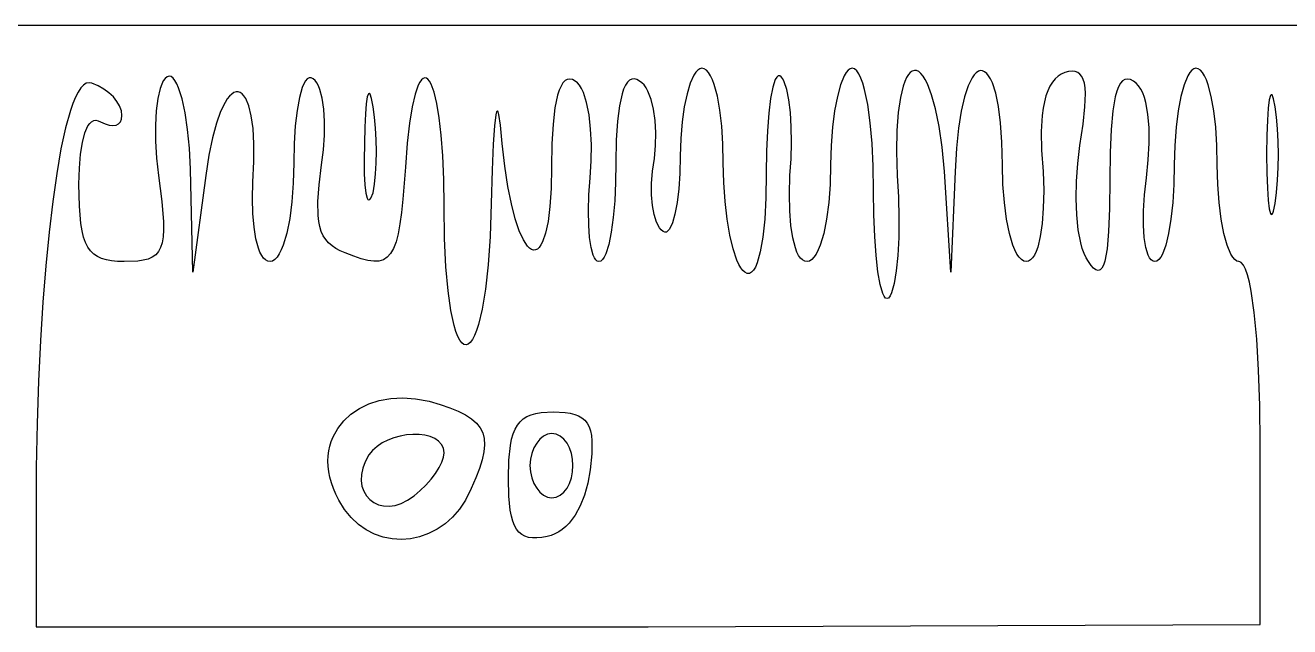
# Model space of a CAD drawing. Extents: x 27 to 7227, y -6929 to 395.
# Drawn here: x 1190.3 to 1657.6, y -6135.3 to -5913 of the extents above; entities that cross this region are included whole.
import ezdxf

# ---------------------------------------------------------------- set-up
doc = ezdxf.new("R2010")
doc.units = 0

msp = doc.modelspace()

# ---------------------------------------------------------------- linework, layer by layer
at = {"layer": 'Layer 1'}
for p, q in [((27.4645, -5913.03305), (3627.1245, -5913.03305)), ((1438.85947, -5929.557223), (1438.133739, -5930.346515)), ((1439.596828, -5929.072562), (1438.85947, -5929.557223)), ((1440.34, -5928.90765), (1439.596828, -5929.072562)), ((1441.213978, -5929.090585), (1440.34, -5928.90765)), ((1442.048423, -5929.626986), (1441.213978, -5929.090585)), ((1442.84101, -5930.498251), (1442.048423, -5929.626986)), ((1494.42197, -5929.628436), (1493.696239, -5930.503383)), ((1495.159328, -5929.090678), (1494.42197, -5929.628436)), ((1495.9025, -5928.90755), (1495.159328, -5929.090678)), ((1496.776478, -5929.145326), (1495.9025, -5928.90755)), ((1497.610923, -5929.842377), (1496.776478, -5929.145326)), ((1498.40351, -5930.974284), (1497.610923, -5929.842377)), ((1518.150105, -5929.924445), (1517.403105, -5930.444665)), ((1518.921231, -5929.7013), (1518.150105, -5929.924445)), ((1519.710961, -5929.775811), (1518.921231, -5929.7013)), ((1520.513772, -5930.14856), (1519.710961, -5929.775811)), ((1521.324141, -5930.820127), (1520.513772, -5930.14856)), ((1542.54631, -5930.034153), (1541.764429, -5930.548729)), ((1543.329062, -5929.800519), (1542.54631, -5930.034153)), ((1544.107164, -5929.848263), (1543.329062, -5929.800519)), ((1544.875092, -5930.177821), (1544.107164, -5929.848263)), ((1545.627323, -5930.78963), (1544.875092, -5930.177821)), ((1575.897811, -5930.152864), (1574.48375, -5930.4951)), ((1577.164207, -5930.026895), (1575.897811, -5930.152864)), ((1578.284099, -5930.12882), (1577.164207, -5930.026895)), ((1579.258652, -5930.470267), (1578.284099, -5930.12882)), ((1621.42197, -5929.628486), (1620.696239, -5930.503433)), ((1622.159328, -5929.090728), (1621.42197, -5929.628486)), ((1622.9025, -5928.9076), (1622.159328, -5929.090728)), ((1623.776478, -5929.090728), (1622.9025, -5928.9076)), ((1624.610923, -5929.628486), (1623.776478, -5929.090728)), ((1625.40351, -5930.503433), (1624.610923, -5929.628486)), ((1212.851848, -5934.467626), (1211.837908, -5935.125628)), ((1213.877996, -5934.243318), (1212.851848, -5934.467626)), ((1214.9149, -5934.46375), (1213.877996, -5934.243318)), ((1217.215535, -5935.463672), (1214.9149, -5934.46375)), ((1240.72539, -5934.83979), (1240.190927, -5936.336404)), ((1241.32264, -5933.61874), (1240.72539, -5934.83979)), ((1241.980352, -5932.693022), (1241.32264, -5933.61874)), ((1242.6962, -5932.0824), (1241.980352, -5932.693022)), ((1243.439565, -5931.837851), (1242.6962, -5932.0824)), ((1244.17828, -5931.9863), (1243.439565, -5931.837851)), ((1244.907693, -5932.511471), (1244.17828, -5931.9863)), ((1245.623153, -5933.397084), (1244.907693, -5932.511471)), ((1246.32001, -5934.626862), (1245.623153, -5933.397084)), ((1246.993612, -5936.184526), (1246.32001, -5934.626862)), ((1293.255711, -5934.652303), (1292.666793, -5936.043496)), ((1293.880673, -5933.583183), (1293.255711, -5934.652303)), ((1294.538191, -5932.853577), (1293.880673, -5933.583183)), ((1295.224777, -5932.480925), (1294.538191, -5932.853577)), ((1295.936942, -5932.482669), (1295.224777, -5932.480925)), ((1296.6712, -5932.87625), (1295.936942, -5932.482669)), ((1297.387048, -5933.459539), (1296.6712, -5932.87625)), ((1298.04476, -5934.305604), (1297.387048, -5933.459539)), ((1298.64201, -5935.398166), (1298.04476, -5934.305604)), ((1336.116661, -5934.021515), (1335.523092, -5935.192154)), ((1336.718368, -5933.17542), (1336.116661, -5934.021515)), ((1337.324726, -5932.650817), (1336.718368, -5933.17542)), ((1337.932247, -5932.444653), (1337.324726, -5932.650817)), ((1338.537443, -5932.553878), (1337.932247, -5932.444653)), ((1339.136825, -5932.975438), (1338.537443, -5932.553878)), ((1339.726905, -5933.706281), (1339.136825, -5932.975438)), ((1340.304196, -5934.743355), (1339.726905, -5933.706281)), ((1341.406454, -5937.723988), (1340.304196, -5934.743355)), ((1389.021621, -5934.319135), (1388.304417, -5935.483793)), ((1389.800449, -5933.496317), (1389.021621, -5934.319135)), ((1390.639739, -5933.017664), (1389.800449, -5933.496317)), ((1391.538328, -5932.885502), (1390.639739, -5933.017664)), ((1392.495052, -5933.102155), (1391.538328, -5932.885502)), ((1393.50875, -5933.66995), (1392.495052, -5933.102155)), ((1394.373426, -5934.280387), (1393.50875, -5933.66995)), ((1395.179966, -5935.204759), (1394.373426, -5934.280387)), ((1412.834121, -5934.110915), (1412.116917, -5935.190887)), ((1413.612949, -5933.359991), (1412.834121, -5934.110915)), ((1414.452239, -5932.939281), (1413.612949, -5933.359991)), ((1415.350828, -5932.849945), (1414.452239, -5932.939281)), ((1416.307552, -5933.093147), (1415.350828, -5932.849945)), ((1417.32125, -5933.67005), (1416.307552, -5933.093147)), ((1418.185926, -5934.243844), (1417.32125, -5933.67005)), ((1418.992466, -5935.060648), (1418.185926, -5934.243844)), ((1436.084446, -5934.391034), (1434.882969, -5938.333425)), ((1437.425449, -5931.425325), (1436.084446, -5934.391034)), ((1438.133739, -5930.346515), (1437.425449, -5931.425325)), ((1443.589414, -5931.685775), (1442.84101, -5930.498251)), ((1444.291309, -5933.170956), (1443.589414, -5931.685775)), ((1444.94437, -5934.935189), (1444.291309, -5933.170956)), ((1446.094687, -5939.2264), (1444.94437, -5934.935189)), ((1467.501133, -5933.087241), (1466.555454, -5935.919628)), ((1468.016993, -5932.227409), (1467.501133, -5933.087241)), ((1468.558433, -5931.761739), (1468.016993, -5932.227409)), ((1469.123127, -5931.707673), (1468.558433, -5931.761739)), ((1469.70875, -5932.08265), (1469.123127, -5931.707673)), ((1470.285071, -5932.832797), (1469.70875, -5932.08265)), ((1470.82186, -5933.879437), (1470.285071, -5932.832797)), ((1471.767539, -5936.783131), (1470.82186, -5933.879437)), ((1492.987949, -5931.698078), (1491.646946, -5934.97695)), ((1493.696239, -5930.503383), (1492.987949, -5931.698078)), ((1499.151914, -5932.516631), (1498.40351, -5930.974284)), ((1499.853809, -5934.445001), (1499.151914, -5932.516631)), ((1500.50687, -5936.734977), (1499.853809, -5934.445001)), ((1515.362094, -5933.781962), (1514.76683, -5935.484668)), ((1516.003577, -5932.374005), (1515.362094, -5933.781962)), ((1516.685755, -5931.261379), (1516.003577, -5932.374005)), ((1517.403105, -5930.444665), (1516.685755, -5931.261379)), ((1522.136544, -5931.791095), (1521.324141, -5930.820127)), ((1522.94546, -5933.062044), (1522.136544, -5931.791095)), ((1523.745364, -5934.633557), (1522.94546, -5933.062044)), ((1525.296048, -5938.680597), (1523.745364, -5934.633557)), ((1540.225376, -5932.418964), (1538.756086, -5935.407735)), ((1540.988944, -5931.343811), (1540.225376, -5932.418964)), ((1541.764429, -5930.548729), (1540.988944, -5931.343811)), ((1546.358335, -5931.684125), (1545.627323, -5930.78963)), ((1547.062604, -5932.861742), (1546.358335, -5931.684125)), ((1547.734608, -5934.322917), (1547.062604, -5932.861742)), ((1548.959727, -5938.097687), (1547.734608, -5934.322917)), ((1569.894876, -5934.079377), (1568.997641, -5935.542273)), ((1570.89443, -5932.844375), (1569.894876, -5934.079377)), ((1571.993977, -5931.836103), (1570.89443, -5932.844375)), ((1573.191193, -5931.053399), (1571.993977, -5931.836103)), ((1574.48375, -5930.4951), (1573.191193, -5931.053399)), ((1580.089028, -5931.062863), (1579.258652, -5930.470267)), ((1580.776389, -5931.918234), (1580.089028, -5931.062863)), ((1581.321898, -5933.048008), (1580.776389, -5931.918234)), ((1581.726719, -5934.463813), (1581.321898, -5933.048008)), ((1581.992013, -5936.177274), (1581.726719, -5934.463813)), ((1595.044898, -5934.464625), (1594.330601, -5935.73509)), ((1595.840586, -5933.570881), (1595.044898, -5934.464625)), ((1596.71999, -5933.049208), (1595.840586, -5933.570881)), ((1597.685435, -5932.894954), (1596.71999, -5933.049208)), ((1598.739246, -5933.103468), (1597.685435, -5932.894954)), ((1599.88375, -5933.6701), (1598.739246, -5933.103468)), ((1600.879038, -5934.39391), (1599.88375, -5933.6701)), ((1601.781309, -5935.3677), (1600.879038, -5934.39391)), ((1619.987949, -5931.698128), (1618.646946, -5934.977)), ((1620.696239, -5930.503433), (1619.987949, -5931.698128)), ((1626.151914, -5931.698128), (1625.40351, -5930.503433)), ((1626.853809, -5933.195131), (1626.151914, -5931.698128)), ((1627.50687, -5934.977), (1626.853809, -5933.195131)), ((1208.883873, -5939.591344), (1207.933301, -5941.873666)), ((1209.852467, -5937.698533), (1208.883873, -5939.591344)), ((1210.837629, -5936.206279), (1209.852467, -5937.698533)), ((1211.837908, -5935.125628), (1210.837629, -5936.206279)), ((1219.330134, -5936.658936), (1217.215535, -5935.463672)), ((1221.221492, -5938.021635), (1219.330134, -5936.658936)), ((1222.8524, -5939.523862), (1221.221492, -5938.021635)), ((1224.185652, -5941.137714), (1222.8524, -5939.523862)), ((1240.190927, -5936.336404), (1239.319662, -5940.077261)), ((1248.25245, -5940.2184), (1246.993612, -5936.184526)), ((1265.787836, -5939.210669), (1264.961699, -5940.238077)), ((1266.60874, -5938.437896), (1265.787836, -5939.210669)), ((1267.419324, -5937.918886), (1266.60874, -5938.437896)), ((1268.214502, -5937.652768), (1267.419324, -5937.918886)), ((1268.989187, -5937.638669), (1268.214502, -5937.652768)), ((1269.738293, -5937.875717), (1268.989187, -5937.638669)), ((1270.456731, -5938.363041), (1269.738293, -5937.875717)), ((1271.139416, -5939.099767), (1270.456731, -5938.363041)), ((1271.78126, -5940.085025), (1271.139416, -5939.099767)), ((1292.666793, -5936.043496), (1291.611044, -5939.722338)), ((1299.176473, -5936.720948), (1298.64201, -5935.398166)), ((1300.047738, -5939.99206), (1299.176473, -5936.720948)), ((1316.705688, -5939.524231), (1316.299511, -5942.024854)), ((1317.186278, -5938.325854), (1316.705688, -5939.524231)), ((1317.448665, -5938.235355), (1317.186278, -5938.325854)), ((1317.72268, -5938.494834), (1317.448665, -5938.235355)), ((1318.296288, -5940.096279), (1317.72268, -5938.494834)), ((1334.374325, -5938.519273), (1333.299972, -5943.181195)), ((1335.523092, -5935.192154), (1334.374325, -5938.519273)), ((1342.415695, -5941.89292), (1341.406454, -5937.723988)), ((1387.059531, -5938.829325), (1386.075095, -5943.51431)), ((1387.649999, -5936.987965), (1387.059531, -5938.829325)), ((1388.304417, -5935.483793), (1387.649999, -5936.987965)), ((1395.926044, -5936.422135), (1395.179966, -5935.204759)), ((1396.609336, -5937.911588), (1395.926044, -5936.422135)), ((1397.778257, -5941.623004), (1396.609336, -5937.911588)), ((1410.872031, -5938.333331), (1409.887595, -5942.778021)), ((1411.462499, -5936.598747), (1410.872031, -5938.333331)), ((1412.116917, -5935.190887), (1411.462499, -5936.598747)), ((1419.738544, -5936.103022), (1418.992466, -5935.060648)), ((1420.421836, -5937.353525), (1419.738544, -5936.103022)), ((1421.590757, -5940.409152), (1420.421836, -5937.353525)), ((1434.882969, -5938.333425), (1433.867527, -5943.131576)), ((1447.021763, -5944.41058), (1446.094687, -5939.2264)), ((1466.555454, -5935.919628), (1465.74, -5940.119375)), ((1472.527183, -5940.635603), (1471.767539, -5936.783131)), ((1490.445469, -5939.325525), (1489.430027, -5944.604279)), ((1491.646946, -5934.97695), (1490.445469, -5939.325525)), ((1501.657187, -5942.302075), (1500.50687, -5936.734977)), ((1514.76683, -5935.484668), (1513.737049, -5939.772003)), ((1526.744412, -5943.936865), (1525.296048, -5938.680597)), ((1537.400742, -5939.511554), (1536.203528, -5944.726933)), ((1538.756086, -5935.407735), (1537.400742, -5939.511554)), ((1549.989509, -5943.011922), (1548.959727, -5938.097687)), ((1567.51943, -5939.156393), (1566.943106, -5941.309944)), ((1568.20505, -5937.234224), (1567.51943, -5939.156393)), ((1568.997641, -5935.542273), (1568.20505, -5937.234224)), ((1581.962363, -5943.219877), (1582.118943, -5938.200021)), ((1582.118943, -5938.200021), (1581.992013, -5936.177274)), ((1593.136875, -5939.424788), (1592.240806, -5944.67718)), ((1593.695368, -5937.386927), (1593.136875, -5939.424788)), ((1594.330601, -5935.73509), (1593.695368, -5937.386927)), ((1602.590562, -5936.581006), (1601.781309, -5935.3677)), ((1603.306797, -5938.023366), (1602.590562, -5936.581006)), ((1603.930015, -5939.684314), (1603.306797, -5938.023366)), ((1617.445469, -5939.325575), (1616.430027, -5944.604329)), ((1618.646946, -5934.977), (1617.445469, -5939.325575)), ((1628.657187, -5939.325575), (1627.50687, -5934.977)), ((1629.584263, -5944.604329), (1628.657187, -5939.325575)), ((1650.564778, -5938.95372), (1650.084187, -5940.615631)), ((1650.827165, -5938.676218), (1650.564778, -5938.95372)), ((1651.10118, -5938.780087), (1650.827165, -5938.676218)), ((1651.674788, -5940.169142), (1651.10118, -5938.780087)), ((1207.933301, -5941.873666), (1207.002205, -5944.534453)), ((1225.184041, -5942.835283), (1224.185652, -5941.137714)), ((1225.810359, -5944.588663), (1225.184041, -5942.835283)), ((1239.319662, -5940.077261), (1238.72745, -5944.683181)), ((1249.36246, -5945.36848), (1248.25245, -5940.2184)), ((1264.135417, -5941.520993), (1262.502764, -5944.856835)), ((1264.961699, -5940.238077), (1264.135417, -5941.520993)), ((1272.922078, -5942.797647), (1271.78126, -5940.085025)), ((1273.838492, -5946.49393), (1272.922078, -5942.797647)), ((1291.611044, -5939.722338), (1290.741329, -5944.480181)), ((1300.63995, -5943.988713), (1300.047738, -5939.99206)), ((1300.934506, -5948.580683), (1300.63995, -5943.988713)), ((1316.299511, -5942.024854), (1315.986352, -5945.762613)), ((1318.8885, -5943.1953), (1318.296288, -5940.096279)), ((1319.409398, -5946.968713), (1318.8885, -5943.1953)), ((1318.8885, -5943.1953), (1318.8885, -5943.1953)), ((1333.299972, -5943.181195), (1332.327938, -5949.202337)), ((1343.304012, -5947.225733), (1342.415695, -5941.89292)), ((1386.075095, -5943.51431), (1385.36041, -5949.520145)), ((1398.668125, -5946.171575), (1397.778257, -5941.623004)), ((1409.887595, -5942.778021), (1409.17291, -5948.515655)), ((1422.480625, -5944.088), (1421.590757, -5940.409152)), ((1423.072837, -5948.250542), (1422.480625, -5944.088)), ((1433.867527, -5943.131576), (1433.084629, -5948.664562)), ((1465.74, -5940.119375), (1465.073374, -5945.546957)), ((1473.082187, -5945.278725), (1472.527183, -5940.635603)), ((1502.584263, -5949.022589), (1501.657187, -5942.302075)), ((1513.737049, -5939.772003), (1512.958417, -5945.23136)), ((1528.046272, -5950.407013), (1526.744412, -5943.936865)), ((1550.779771, -5949.06911), (1549.989509, -5943.011922)), ((1566.478404, -5943.696038), (1566.127649, -5946.31584)), ((1566.943106, -5941.309944), (1566.478404, -5943.696038)), ((1581.266282, -5949.616397), (1581.962363, -5943.219877)), ((1604.460215, -5941.553386), (1603.930015, -5939.684314)), ((1605.241562, -5945.87405), (1604.460215, -5941.553386)), ((1649.678011, -5943.691407), (1649.364852, -5948.106635)), ((1650.084187, -5940.615631), (1649.678011, -5943.691407)), ((1652.267, -5943.1953), (1651.674788, -5940.169142)), ((1652.787898, -5947.04151), (1652.267, -5943.1952)), ((1652.267, -5943.1952), (1652.267, -5943.1953)), ((1207.002205, -5944.534453), (1205.204252, -5950.94724)), ((1214.138591, -5949.325776), (1214.840486, -5948.664383)), ((1214.840486, -5948.664383), (1215.58889, -5948.26809)), ((1215.58889, -5948.26809), (1216.381477, -5948.145035)), ((1216.381477, -5948.145035), (1217.215922, -5948.303359)), ((1217.215922, -5948.303359), (1218.0899, -5948.7512)), ((1218.0899, -5948.7512), (1219.798323, -5949.495341)), ((1224.771663, -5949.495341), (1225.456892, -5948.7512)), ((1225.456892, -5948.7512), (1225.881672, -5947.709403)), ((1226.0274, -5946.36995), (1225.810359, -5944.588663)), ((1225.881672, -5947.709403), (1226.0274, -5946.36995)), ((1238.72745, -5944.683181), (1238.432894, -5949.996035)), ((1250.286434, -5951.504541), (1249.36246, -5945.36848)), ((1262.502764, -5944.856835), (1260.930571, -5949.225171)), ((1274.489806, -5951.166898), (1273.838492, -5946.49393)), ((1290.741329, -5944.480181), (1290.085555, -5950.177498)), ((1300.912802, -5953.637745), (1300.934506, -5948.580683)), ((1315.986352, -5945.762613), (1315.784813, -5950.672399)), ((1319.781469, -5951.058386), (1319.409398, -5946.968713)), ((1344.043502, -5953.69801), (1343.304012, -5947.225733)), ((1364.239169, -5946.072275), (1363.738424, -5950.185208)), ((1364.504075, -5945.034933), (1364.239169, -5946.072275)), ((1364.77712, -5944.675458), (1364.504075, -5945.034933)), ((1365.057142, -5944.992686), (1364.77712, -5944.675458)), ((1365.342977, -5945.985456), (1365.057142, -5944.992686)), ((1365.927438, -5949.99297), (1365.342977, -5945.985456)), ((1399.260337, -5951.389868), (1398.668125, -5946.171575)), ((1409.17291, -5948.515655), (1408.737278, -5955.536932)), ((1423.348789, -5952.75725), (1423.072837, -5948.250542)), ((1433.084629, -5948.664562), (1432.580784, -5954.811462)), ((1447.706992, -5950.3389), (1447.021763, -5944.41058)), ((1465.073374, -5945.546957), (1464.57418, -5952.062847)), ((1473.41395, -5950.554369), (1473.082187, -5945.278725)), ((1489.430027, -5944.604279), (1488.647129, -5950.673684)), ((1512.958417, -5945.23136), (1512.475117, -5951.858087)), ((1536.203528, -5944.726933), (1535.208628, -5951.050384)), ((1566.127649, -5946.31584), (1565.777284, -5952.261213)), ((1592.240806, -5944.67718), (1591.623789, -5951.529475)), ((1605.65084, -5950.901645), (1605.241562, -5945.87405)), ((1616.430027, -5944.604329), (1615.647129, -5950.673734)), ((1630.269492, -5950.673734), (1629.584263, -5944.604329)), ((1649.364852, -5948.106635), (1649.163313, -5953.786904)), ((1653.159969, -5951.343597), (1652.787898, -5947.04151)), ((1205.204252, -5950.94724), (1203.501643, -5958.741338)), ((1211.408137, -5956.324369), (1212.335212, -5952.819162)), ((1212.335212, -5952.819162), (1213.48553, -5950.244129)), ((1213.48553, -5950.244129), (1214.138591, -5949.325776)), ((1219.798323, -5949.495341), (1221.339314, -5949.941825)), ((1221.339314, -5949.941825), (1222.69427, -5950.090653)), ((1222.69427, -5950.090653), (1223.844587, -5949.941825)), ((1223.844587, -5949.941825), (1224.771663, -5949.495341)), ((1238.432894, -5949.996035), (1238.454598, -5955.857693)), ((1250.987167, -5958.496356), (1250.286434, -5951.504541)), ((1260.930571, -5949.225171), (1259.459532, -5954.632976)), ((1274.835326, -5956.809575), (1274.489806, -5951.166898)), ((1290.085555, -5950.177498), (1289.671627, -5956.674764)), ((1315.784813, -5950.672399), (1315.7135, -5956.6891)), ((1320.004711, -5955.334094), (1319.781469, -5951.058386)), ((1332.327938, -5949.202337), (1331.486129, -5956.607116)), ((1363.738424, -5950.185208), (1363.284188, -5957.023556)), ((1366.5212, -5956.6887), (1365.927438, -5949.99297)), ((1385.36041, -5949.520145), (1384.924778, -5956.828226)), ((1399.536289, -5957.11045), (1399.260337, -5951.389868)), ((1423.289878, -5957.468595), (1423.348789, -5952.75725)), ((1448.131772, -5956.862533), (1447.706992, -5950.3389)), ((1464.57418, -5952.062847), (1464.261021, -5959.52752)), ((1473.503867, -5956.304406), (1473.41395, -5950.554369)), ((1488.647129, -5950.673684), (1488.143284, -5957.394217)), ((1503.269492, -5956.701181), (1502.584263, -5949.022589)), ((1512.475117, -5951.858087), (1512.331334, -5959.647534)), ((1529.157446, -5958.095691), (1528.046272, -5950.407013)), ((1535.208628, -5951.050384), (1534.460224, -5958.478419)), ((1551.286329, -5956.27274), (1550.779771, -5949.06911)), ((1565.777284, -5952.261213), (1565.910616, -5959.155366)), ((1580.04, -5957.4826), (1581.266282, -5949.616397)), ((1591.623789, -5951.529475), (1591.267222, -5960.018879)), ((1605.688047, -5956.552459), (1605.65084, -5950.901645)), ((1615.647129, -5950.673734), (1615.143284, -5957.394267)), ((1630.694272, -5957.394267), (1630.269492, -5950.673734)), ((1653.383211, -5955.961936), (1653.159969, -5951.343597)), ((1210.722908, -5960.694636), (1211.408137, -5956.324369)), ((1238.454598, -5955.857693), (1238.811166, -5962.110025)), ((1259.459532, -5954.632976), (1258.130344, -5961.087227)), ((1274.834355, -5963.414984), (1274.835326, -5956.809575)), ((1289.671627, -5956.674764), (1289.52745, -5963.83245)), ((1300.556234, -5959.029676), (1300.912802, -5953.637745)), ((1315.7135, -5956.6891), (1315.524364, -5962.780201)), ((1320.079125, -5959.665612), (1320.004711, -5955.334094)), ((1331.486129, -5956.607116), (1330.80245, -5965.41995)), ((1344.606259, -5961.285333), (1344.043502, -5953.69801)), ((1363.284188, -5957.023556), (1362.885763, -5966.59662)), ((1367.511063, -5965.132185), (1366.5212, -5956.6887)), ((1384.924778, -5956.828226), (1384.7775, -5965.41995)), ((1399.477378, -5963.165888), (1399.536289, -5957.11045)), ((1408.737278, -5955.536932), (1408.59, -5963.83255)), ((1422.8775, -5962.24505), (1423.289878, -5957.468595)), ((1432.580784, -5954.811462), (1432.4025, -5961.45135)), ((1448.2775, -5963.83265), (1448.131772, -5956.862533)), ((1473.333335, -5962.370709), (1473.503867, -5956.304406)), ((1488.143284, -5957.394217), (1487.965, -5964.62635)), ((1503.694272, -5965.142514), (1503.269492, -5956.701181)), ((1530.03375, -5967.00755), (1529.157446, -5958.095691)), ((1551.465, -5964.6263), (1551.286329, -5956.27274)), ((1579.29741, -5964.077546), (1580.04, -5957.4826)), ((1605.353184, -5962.742782), (1605.688047, -5956.552459)), ((1615.143284, -5957.394267), (1614.965, -5964.6264)), ((1630.84, -5964.6264), (1630.694272, -5957.394267)), ((1649.163313, -5953.786904), (1649.092, -5960.6578)), ((1653.457625, -5960.757), (1653.383211, -5955.961936)), ((1203.501643, -5958.741338), (1201.906004, -5967.82838)), ((1210.298128, -5965.864851), (1210.722908, -5960.694636)), ((1238.811166, -5962.110025), (1239.5212, -5968.5949)), ((1251.42745, -5966.2137), (1250.987167, -5958.496356)), ((1258.130344, -5961.087227), (1256.9837, -5968.5949)), ((1299.8462, -5964.62625), (1300.556234, -5959.029676)), ((1315.524364, -5962.780201), (1315.539867, -5967.91322)), ((1320.004711, -5963.922717), (1320.079125, -5959.665612)), ((1344.964376, -5969.963286), (1344.606259, -5961.285333)), ((1422.167466, -5966.95329), (1422.8775, -5962.24505)), ((1432.4025, -5961.45135), (1432.259873, -5967.756391)), ((1464.261021, -5959.52752), (1464.1525, -5967.80145)), ((1472.88375, -5968.59515), (1473.333335, -5962.370709)), ((1512.331334, -5959.647534), (1512.57125, -5968.59505)), ((1534.460224, -5958.478419), (1534.0025, -5967.00755)), ((1565.910616, -5959.155366), (1566.54625, -5967.0076)), ((1591.267222, -5960.018879), (1591.1525, -5970.1826)), ((1604.64625, -5969.3889), (1605.353184, -5962.742782)), ((1649.092, -5960.6578), (1649.163313, -5967.530261)), ((1653.383211, -5965.589264), (1653.457625, -5960.757)), ((1210.1524, -5971.7699), (1210.298128, -5965.864851)), ((1252.2212, -6004.3137), (1251.42745, -5966.2137)), ((1274.4462, -5970.97615), (1274.834355, -5963.414984)), ((1289.52745, -5963.83245), (1289.347616, -5971.326566)), ((1298.886581, -5972.01493), (1299.8462, -5964.62625)), ((1319.781469, -5967.975183), (1320.004711, -5963.922717)), ((1330.80245, -5965.41995), (1329.880026, -5977.332418)), ((1362.885763, -5966.59662), (1362.55245, -5978.9137)), ((1368.673009, -5972.593168), (1367.511063, -5965.132185)), ((1384.7775, -5965.41995), (1384.624796, -5973.30105)), ((1399.065, -5969.38875), (1399.477378, -5963.165888)), ((1408.59, -5963.83255), (1408.479929, -5971.098788)), ((1421.810898, -5971.484796), (1422.167466, -5966.95329)), ((1448.455784, -5971.171753), (1448.2775, -5963.83265)), ((1487.965, -5964.62635), (1487.785166, -5971.858483)), ((1503.84, -5974.15125), (1503.694272, -5965.142514)), ((1532.415, -6004.31385), (1530.03375, -5967.00755)), ((1534.0025, -5967.00755), (1532.415, -6004.31385)), ((1551.644834, -5971.858433), (1551.465, -5964.6263)), ((1566.54625, -5967.0076), (1566.696628, -5974.137412)), ((1578.861777, -5970.653889), (1579.29741, -5964.077546)), ((1614.965, -5964.6264), (1614.820823, -5971.858533)), ((1631.018284, -5971.858533), (1630.84, -5964.6264)), ((1649.163313, -5967.530261), (1649.364852, -5973.221387)), ((1653.159969, -5970.319203), (1653.383211, -5965.589264)), ((1201.906004, -5967.82838), (1200.428962, -5978.12)), ((1210.315181, -5979.834524), (1210.1524, -5971.7699)), ((1239.5212, -5968.5949), (1240.733529, -5978.163308)), ((1256.9837, -5968.5949), (1252.2212, -6004.3137)), ((1274.295822, -5977.023859), (1274.4462, -5970.97615)), ((1289.347616, -5971.326566), (1288.832919, -5978.243973)), ((1298.419945, -5978.194385), (1298.886581, -5972.01493)), ((1315.539867, -5967.91322), (1315.741405, -5972.023045)), ((1315.741405, -5972.023045), (1316.110375, -5975.044563)), ((1318.8885, -5974.9453), (1319.409398, -5971.692785)), ((1319.409398, -5971.692785), (1319.781469, -5967.975183)), ((1345.08995, -5979.70745), (1344.964376, -5969.963286)), ((1398.615415, -5975.732551), (1399.065, -5969.38875)), ((1408.479929, -5971.098788), (1408.155918, -5977.909231)), ((1421.789194, -5975.73725), (1421.810898, -5971.484796)), ((1432.259873, -5967.756391), (1431.856797, -5973.494025)), ((1448.959629, -5978.194593), (1448.455784, -5971.171753)), ((1464.1525, -5967.80145), (1464.006772, -5976.793149)), ((1472.733372, -5975.428841), (1472.88375, -5968.59515)), ((1487.785166, -5971.858483), (1487.270469, -5978.579016)), ((1512.57125, -5968.59505), (1513.020835, -5976.561989)), ((1552.159531, -5978.578966), (1551.644834, -5971.858433)), ((1578.742405, -5977.044197), (1578.861777, -5970.653889)), ((1591.1525, -5970.1826), (1591.039329, -5980.724609)), ((1603.936216, -5975.732701), (1604.64625, -5969.3889)), ((1614.820823, -5971.858533), (1614.406895, -5978.579066)), ((1631.522129, -5978.579066), (1631.018284, -5971.858533)), ((1652.787898, -5974.80729), (1653.159969, -5970.319203)), ((1316.110375, -5975.044563), (1316.628173, -5976.91266)), ((1316.628173, -5976.91266), (1316.937069, -5977.393828)), ((1317.643227, -5977.409708), (1318.035839, -5976.928141)), ((1318.035839, -5976.928141), (1318.8885, -5974.9453)), ((1369.974482, -5979.056535), (1368.673009, -5972.593168)), ((1384.624796, -5973.30105), (1384.188387, -5979.988041)), ((1398.444883, -5981.592664), (1398.615415, -5975.732551)), ((1422.08375, -5979.608331), (1421.789194, -5975.73725)), ((1431.856797, -5973.494025), (1431.230479, -5978.543327)), ((1464.006772, -5976.793149), (1463.581992, -5984.668637)), ((1472.871348, -5981.592806), (1472.733372, -5975.428841)), ((1503.948521, -5983.018911), (1503.84, -5974.15125)), ((1513.020835, -5976.561989), (1513.191367, -5984.259181)), ((1566.696628, -5974.137412), (1566.558652, -5980.588188)), ((1603.579648, -5981.592814), (1603.936216, -5975.732701)), ((1649.364852, -5973.221387), (1649.678011, -5977.66607)), ((1652.267, -5978.914), (1652.787898, -5974.80729)), ((1200.428962, -5978.12), (1199.082145, -5989.527831)), ((1210.859334, -5986.280642), (1210.315181, -5979.834524)), ((1240.733529, -5978.163308), (1241.331942, -5985.610916)), ((1274.433798, -5982.597175), (1274.295822, -5977.023859)), ((1288.832919, -5978.243973), (1288.020565, -5984.454447)), ((1298.492803, -5983.29484), (1298.419945, -5978.194385)), ((1316.937069, -5977.393828), (1317.276195, -5977.562223)), ((1317.276195, -5977.562223), (1317.643227, -5977.409708)), ((1329.880026, -5977.332418), (1329.363584, -5982.225924)), ((1345.268621, -5991.83733), (1345.08995, -5979.70745)), ((1362.55245, -5978.9137), (1362.094726, -5991.061416)), ((1371.382927, -5984.507171), (1369.974482, -5979.056535)), ((1384.188387, -5979.988041), (1383.500829, -5985.496036)), ((1398.5348, -5986.857467), (1398.444883, -5981.592664)), ((1408.155918, -5977.909231), (1407.627268, -5984.105753)), ((1422.675962, -5982.995721), (1422.08375, -5979.608331)), ((1431.230479, -5978.543327), (1430.418125, -5982.783375)), ((1449.742527, -5984.733738), (1448.959629, -5978.194593)), ((1473.288376, -5987.01263), (1472.871348, -5981.592806)), ((1487.270469, -5978.579016), (1486.458115, -5984.648421)), ((1552.971885, -5984.648371), (1552.159531, -5978.578966)), ((1566.558652, -5980.588188), (1566.141624, -5986.276213)), ((1578.948594, -5983.081038), (1578.742405, -5977.044197)), ((1591.039329, -5980.724609), (1590.693613, -5989.183019)), ((1603.557944, -5986.857617), (1603.579648, -5981.592814)), ((1614.406895, -5978.579066), (1613.751121, -5984.648471)), ((1632.305027, -5984.648471), (1631.522129, -5978.579066)), ((1649.678011, -5977.66607), (1650.084187, -5980.7992)), ((1650.084187, -5980.7992), (1650.564778, -5982.555667)), ((1651.674788, -5981.678177), (1652.267, -5978.914)), ((1211.300587, -5988.949084), (1210.859334, -5986.280642)), ((1241.331942, -5985.610916), (1241.371862, -5988.620809)), ((1274.850826, -5987.593778), (1274.433798, -5982.597175)), ((1288.020565, -5984.454447), (1286.947762, -5989.827762)), ((1298.746078, -5985.481137), (1298.492803, -5983.29484)), ((1299.151669, -5987.446519), (1298.746078, -5985.481137)), ((1329.363584, -5982.225924), (1328.780868, -5986.454353)), ((1372.865786, -5988.929961), (1371.382927, -5984.507171)), ((1383.500829, -5985.496036), (1382.59468, -5989.840151)), ((1407.627268, -5984.105753), (1406.903281, -5989.530225)), ((1423.547227, -5985.797101), (1422.675962, -5982.995721)), ((1424.67894, -5987.91015), (1423.547227, -5985.797101)), ((1429.456943, -5986.093245), (1428.384141, -5988.352012)), ((1430.418125, -5982.783375), (1429.456943, -5986.093245)), ((1450.757969, -5990.621756), (1449.742527, -5984.733738)), ((1463.581992, -5984.668637), (1462.896763, -5991.353501)), ((1486.458115, -5984.648421), (1485.385312, -5989.927175)), ((1504.26168, -5991.068026), (1503.948521, -5983.018911)), ((1513.191367, -5984.259181), (1513.10145, -5991.491289)), ((1554.044687, -5989.927125), (1552.971885, -5984.648371)), ((1566.141624, -5986.276213), (1565.454844, -5991.117775)), ((1579.489646, -5988.59698), (1578.948594, -5983.081038)), ((1613.751121, -5984.648471), (1612.881406, -5989.927225)), ((1633.320469, -5989.927225), (1632.305027, -5984.648471)), ((1650.564778, -5982.555667), (1650.827165, -5982.897306)), ((1650.827165, -5982.897306), (1651.10118, -5982.870362)), ((1651.10118, -5982.870362), (1651.384496, -5982.466699)), ((1651.384496, -5982.466699), (1651.674788, -5981.678177)), ((1199.082145, -5989.527831), (1197.87718, -6001.963506)), ((1211.868577, -5991.275686), (1211.300587, -5988.949084)), ((1241.371862, -5988.620809), (1241.223422, -5991.198171)), ((1275.537606, -5991.91135), (1274.850826, -5987.593778)), ((1286.947762, -5989.827762), (1285.651718, -5994.233695)), ((1299.715389, -5989.207262), (1299.151669, -5987.446519)), ((1300.443054, -5990.779645), (1299.715389, -5989.207262)), ((1301.340477, -5992.179946), (1300.443054, -5990.779645)), ((1328.109785, -5990.050262), (1327.328243, -5993.046206)), ((1328.780868, -5986.454353), (1328.109785, -5990.050262)), ((1374.390503, -5992.30979), (1372.865786, -5988.929961)), ((1382.59468, -5989.840151), (1381.502495, -5993.0355)), ((1398.866562, -5991.415338), (1398.5348, -5986.857467)), ((1406.903281, -5989.530225), (1405.993259, -5994.024519)), ((1425.336652, -5988.676576), (1424.67894, -5987.91015)), ((1426.0525, -5989.23255), (1425.336652, -5988.676576)), ((1426.647037, -5989.504829), (1426.0525, -5989.23255)), ((1427.236924, -5989.438755), (1426.647037, -5989.504829)), ((1427.817509, -5989.049445), (1427.236924, -5989.438755)), ((1428.384141, -5988.352012), (1427.817509, -5989.049445)), ((1451.959446, -5995.691218), (1450.757969, -5990.621756)), ((1473.975156, -5991.6139), (1473.288376, -5987.01263)), ((1485.385312, -5989.927175), (1484.089268, -5994.27575)), ((1555.340732, -5994.2757), (1554.044687, -5989.927125)), ((1580.374863, -5993.424592), (1579.489646, -5988.59698)), ((1590.693613, -5989.183019), (1590.106052, -5995.632245)), ((1603.8525, -5991.415488), (1603.557944, -5986.857617)), ((1612.881406, -5989.927225), (1611.825657, -5994.2758)), ((1634.521946, -5994.2758), (1633.320469, -5989.927225)), ((1212.573768, -5993.281378), (1211.868577, -5991.275686)), ((1213.426625, -5994.987087), (1212.573768, -5993.281378)), ((1214.437612, -5996.413745), (1213.426625, -5994.987087)), ((1240.31495, -5995.185525), (1239.531664, -5996.660629)), ((1240.874993, -5993.375558), (1240.31495, -5995.185525)), ((1241.223422, -5991.198171), (1240.874993, -5993.375558)), ((1276.484835, -5995.447572), (1275.537606, -5991.91135)), ((1277.053211, -5996.890702), (1276.484835, -5995.447572)), ((1285.651718, -5994.233695), (1284.931606, -5996.033198)), ((1302.413471, -5993.424443), (1301.340477, -5992.179946)), ((1303.667852, -5994.529414), (1302.413471, -5993.424443)), ((1305.109432, -5995.511137), (1303.667852, -5994.529414)), ((1306.744027, -5996.385889), (1305.109432, -5995.511137)), ((1326.414152, -5995.474742), (1325.345419, -5997.368425)), ((1327.328243, -5993.046206), (1326.414152, -5995.474742)), ((1345.775179, -6002.332428), (1345.268621, -5991.83733)), ((1362.094726, -5991.061416), (1361.346322, -6001.606903)), ((1375.924522, -5994.631544), (1374.390503, -5992.30979)), ((1376.684846, -5995.390918), (1375.924522, -5994.631544)), ((1377.435287, -5995.880106), (1376.684846, -5995.390918)), ((1380.25683, -5995.0972), (1379.586617, -5995.707654)), ((1380.896812, -5994.207112), (1380.25683, -5995.0972)), ((1381.502495, -5993.0355), (1380.896812, -5994.207112)), ((1399.421567, -5995.154653), (1398.866562, -5991.415338)), ((1400.181211, -5997.963792), (1399.421567, -5995.154653)), ((1405.993259, -5994.024519), (1404.906504, -5997.430506)), ((1462.896763, -5991.353501), (1461.969687, -5996.773325)), ((1474.922385, -5995.322201), (1473.975156, -5991.6139)), ((1475.490761, -5996.818233), (1474.922385, -5995.322201)), ((1484.089268, -5994.27575), (1483.369156, -5996.057619)), ((1504.760874, -5998.149763), (1504.26168, -5991.068026)), ((1513.10145, -5991.491289), (1512.769687, -5998.062975)), ((1556.060844, -5996.057569), (1555.340732, -5994.2757)), ((1564.507615, -5995.029159), (1563.939239, -5996.609873)), ((1565.454844, -5991.117775), (1564.507615, -5995.029159)), ((1580.949441, -5995.527952), (1580.374863, -5993.424592)), ((1581.613547, -5997.396443), (1580.949441, -5995.527952)), ((1590.106052, -5995.632245), (1589.267344, -6000.1467)), ((1604.444712, -5995.154803), (1603.8525, -5991.415488)), ((1605.315977, -5997.963942), (1604.444712, -5995.154803)), ((1611.825657, -5994.2758), (1610.611777, -5997.554672)), ((1635.862949, -5997.554672), (1634.521946, -5994.2758)), ((1215.617195, -5997.582278), (1214.437612, -5996.413745)), ((1216.975837, -5998.513616), (1215.617195, -5997.582278)), ((1218.524003, -5999.228689), (1216.975837, -5998.513616)), ((1220.272158, -5999.748425), (1218.524003, -5999.228689)), ((1222.230766, -6000.093753), (1220.272158, -5999.748425)), ((1224.410292, -6000.285601), (1222.230766, -6000.093753)), ((1226.8212, -6000.3449), (1224.410292, -6000.285601)), ((1231.859652, -6000.152664), (1226.8212, -6000.3449)), ((1233.933557, -5999.863534), (1231.859652, -6000.152664)), ((1235.726083, -5999.402322), (1233.933557, -5999.863534)), ((1237.248858, -5998.736471), (1235.726083, -5999.402322)), ((1238.51351, -5997.833425), (1237.248858, -5998.736471)), ((1239.531664, -5996.660629), (1238.51351, -5997.833425)), ((1277.683212, -5998.100125), (1277.053211, -5996.890702)), ((1278.373673, -5999.063051), (1277.683212, -5998.100125)), ((1279.123434, -5999.766691), (1278.373673, -5999.063051)), ((1279.93133, -6000.198254), (1279.123434, -5999.766691)), ((1280.7962, -6000.34495), (1279.93133, -6000.198254)), ((1281.679092, -6000.161628), (1280.7962, -6000.34495)), ((1282.538729, -5999.622513), (1281.679092, -6000.161628)), ((1283.370461, -5998.743885), (1282.538729, -5999.622513)), ((1284.169637, -5997.54202), (1283.370461, -5998.743885)), ((1284.931606, -5996.033198), (1284.169637, -5997.54202)), ((1308.57745, -5997.16995), (1306.744027, -5996.385889)), ((1311.678617, -5998.383063), (1308.57745, -5997.16995)), ((1314.448409, -5999.321773), (1311.678617, -5998.383063)), ((1316.908918, -5999.953524), (1314.448409, -5999.321773)), ((1319.082235, -6000.245759), (1316.908918, -5999.953524)), ((1320.990452, -6000.165923), (1319.082235, -6000.245759)), ((1322.65566, -5999.68146), (1320.990452, -6000.165923)), ((1324.099952, -5998.759812), (1322.65566, -5999.68146)), ((1325.345419, -5997.368425), (1324.099952, -5998.759812)), ((1378.171776, -5996.097218), (1377.435287, -5995.880106)), ((1378.890242, -5996.040363), (1378.171776, -5996.097218)), ((1379.586617, -5995.707654), (1378.890242, -5996.040363)), ((1400.631959, -5998.984663), (1400.181211, -5997.963792)), ((1401.12689, -5999.731132), (1400.631959, -5998.984663)), ((1401.663679, -6000.189245), (1401.12689, -5999.731132)), ((1402.24, -6000.34505), (1401.663679, -6000.189245)), ((1402.965343, -6000.153008), (1402.24, -6000.34505)), ((1403.652317, -5999.590059), (1402.965343, -6000.153008)), ((1404.299758, -5998.67597), (1403.652317, -5999.590059)), ((1404.906504, -5997.430506), (1404.299758, -5998.67597)), ((1453.300449, -5999.774691), (1451.959446, -5995.691218)), ((1454.008739, -6001.39436), (1453.300449, -5999.774691)), ((1461.969687, -5996.773325), (1460.81937, -6000.853696)), ((1476.120762, -5998.063119), (1475.490761, -5996.818233)), ((1476.811223, -5999.047555), (1476.120762, -5998.063119)), ((1477.560984, -5999.76224), (1476.811223, -5999.047555)), ((1478.36888, -6000.197872), (1477.560984, -5999.76224)), ((1479.23375, -6000.34515), (1478.36888, -6000.197872)), ((1480.116642, -6000.162022), (1479.23375, -6000.34515)), ((1480.976279, -5999.624264), (1480.116642, -6000.162022)), ((1481.808011, -5998.749317), (1480.976279, -5999.624264)), ((1482.607187, -5997.554622), (1481.808011, -5998.749317)), ((1483.369156, -5996.057619), (1482.607187, -5997.554622)), ((1505.4275, -6004.115294), (1504.760874, -5998.149763)), ((1512.769687, -5998.062975), (1512.214683, -6003.778902)), ((1556.822812, -5997.554572), (1556.060844, -5996.057569)), ((1557.621989, -5998.749267), (1556.822812, -5997.554572)), ((1558.453721, -5999.624214), (1557.621989, -5998.749267)), ((1559.313358, -6000.161972), (1558.453721, -5999.624214)), ((1560.19625, -6000.3451), (1559.313358, -6000.161972)), ((1561.06112, -6000.188715), (1560.19625, -6000.3451)), ((1561.869016, -5999.726535), (1561.06112, -6000.188715)), ((1562.618777, -5998.969025), (1561.869016, -5999.726535)), ((1563.309238, -5997.92665), (1562.618777, -5998.969025)), ((1563.939239, -5996.609873), (1563.309238, -5997.92665)), ((1582.368346, -5999.009135), (1581.613547, -5997.396443)), ((1583.215, -6000.3451), (1582.368346, -5999.009135)), ((1584.219784, -6001.785331), (1583.215, -6000.3451)), ((1589.267344, -6000.1467), (1588.750902, -6001.701643)), ((1605.85044, -5998.984813), (1605.315977, -5997.963942)), ((1606.44769, -5999.731282), (1605.85044, -5998.984813)), ((1607.105402, -6000.189395), (1606.44769, -5999.731282)), ((1607.82125, -6000.3452), (1607.105402, -6000.189395)), ((1608.555508, -6000.162072), (1607.82125, -6000.3452)), ((1609.267673, -5999.624314), (1608.555508, -6000.162072)), ((1609.954259, -5998.749367), (1609.267673, -5999.624314)), ((1610.611777, -5997.554672), (1609.954259, -5998.749367)), ((1636.571239, -5998.749367), (1635.862949, -5997.554672)), ((1637.29697, -5999.624314), (1636.571239, -5998.749367)), ((1638.034328, -6000.162072), (1637.29697, -5999.624314)), ((1638.7775, -6000.3452), (1638.034328, -6000.162072)), ((1639.219285, -6000.426106), (1638.7775, -6000.3452)), ((1197.87718, -6001.963506), (1196.825694, -6015.338658)), ((1346.565441, -6011.195067), (1345.775179, -6002.332428)), ((1361.346322, -6001.606903), (1360.351422, -6010.547834)), ((1454.73447, -6002.704746), (1454.008739, -6001.39436)), ((1455.471828, -6003.684919), (1454.73447, -6002.704746)), ((1456.215, -6004.31395), (1455.471828, -6003.684919)), ((1457.088978, -6004.706174), (1456.215, -6004.31395)), ((1457.923423, -6004.698423), (1457.088978, -6004.706174)), ((1458.71601, -6004.299997), (1457.923423, -6004.698423)), ((1459.464414, -6003.5202), (1458.71601, -6004.299997)), ((1460.166309, -6002.368332), (1459.464414, -6003.5202)), ((1460.81937, -6000.853696), (1460.166309, -6002.368332)), ((1506.242954, -6008.815788), (1505.4275, -6004.115294)), ((1512.214683, -6003.778902), (1511.455039, -6008.443731)), ((1585.151316, -6002.825585), (1584.219784, -6001.785331)), ((1586.01076, -6003.456561), (1585.151316, -6002.825585)), ((1586.799277, -6003.668956), (1586.01076, -6003.456561)), ((1587.518032, -6003.45347), (1586.799277, -6003.668956)), ((1588.168186, -6002.800799), (1587.518032, -6003.45347)), ((1588.750902, -6001.701643), (1588.168186, -6002.800799)), ((1639.651478, -6000.666886), (1639.219285, -6000.426106)), ((1640.485923, -6001.616442), (1639.651478, -6000.666886)), ((1641.27851, -6003.170614), (1640.485923, -6001.616442)), ((1642.026914, -6005.306145), (1641.27851, -6003.170614)), ((1507.188633, -6012.102415), (1506.242954, -6008.815788)), ((1511.455039, -6008.443731), (1510.50936, -6011.862127)), ((1642.728809, -6007.999783), (1642.026914, -6005.306145)), ((1643.38187, -6011.228272), (1642.728809, -6007.999783)), ((1347.595223, -6018.427574), (1346.565441, -6011.195067)), ((1360.351422, -6010.547834), (1359.154208, -6017.881885)), ((1507.704493, -6013.169019), (1507.188633, -6012.102415)), ((1508.245933, -6013.826346), (1507.704493, -6013.169019)), ((1508.810627, -6014.05579), (1508.245933, -6013.826346)), ((1509.39625, -6013.83875), (1508.810627, -6014.05579)), ((1509.972571, -6013.042868), (1509.39625, -6013.83875)), ((1510.50936, -6011.862127), (1509.972571, -6013.042868)), ((1644.532187, -6019.196788), (1643.38187, -6011.228272)), ((1196.825694, -6015.338658), (1195.939314, -6029.564922)), ((1348.820342, -6024.032274), (1347.595223, -6018.427574)), ((1359.154208, -6017.881885), (1357.798864, -6023.606731)), ((1357.798864, -6023.606731), (1357.075701, -6025.864975)), ((1645.459263, -6029.025654), (1644.532187, -6019.196788)), ((1349.492346, -6026.224923), (1348.820342, -6024.032274)), ((1350.196615, -6028.011492), (1349.492346, -6026.224923)), ((1350.927627, -6029.392271), (1350.196615, -6028.011492)), ((1356.329574, -6027.720045), (1355.566006, -6029.171652)), ((1357.075701, -6025.864975), (1356.329574, -6027.720045)), ((1195.939314, -6029.564922), (1195.229667, -6044.553929)), ((1351.679858, -6030.367552), (1350.927627, -6029.392271)), ((1352.447786, -6030.937625), (1351.679858, -6030.367552)), ((1353.225887, -6031.102781), (1352.447786, -6030.937625)), ((1354.00864, -6030.863311), (1353.225887, -6031.102781)), ((1354.790521, -6030.219504), (1354.00864, -6030.863311)), ((1355.566006, -6029.171652), (1354.790521, -6030.219504)), ((1646.144492, -6040.528836), (1645.459263, -6029.025654)), ((1646.569272, -6053.520297), (1646.144492, -6040.528836)), ((1195.229667, -6044.553929), (1194.708381, -6060.217314)), ((1317.288858, -6052.965839), (1321.157227, -6051.736653)), ((1321.157227, -6051.736653), (1325.351157, -6050.986508)), ((1325.351157, -6050.986508), (1329.835767, -6050.749121)), ((1329.835767, -6050.749121), (1334.576175, -6051.058213)), ((1334.576175, -6051.058213), (1339.5375, -6051.9475)), ((1310.668332, -6056.726456), (1313.780933, -6054.640346)), ((1313.780933, -6054.640346), (1317.288858, -6052.965839)), ((1339.5375, -6051.9475), (1343.613212, -6053.142388)), ((1343.613212, -6053.142388), (1347.214537, -6054.362856)), ((1347.214537, -6054.362856), (1350.350775, -6055.634484)), ((1350.350775, -6055.634484), (1353.03123, -6056.982852)), ((1379.019704, -6056.484105), (1380.978299, -6056.157192)), ((1380.978299, -6056.157192), (1385.5687, -6055.9138)), ((1385.5687, -6055.9138), (1389.892467, -6056.118439)), ((1389.892467, -6056.118439), (1391.734022, -6056.395166)), ((1391.734022, -6056.395166), (1393.369775, -6056.806768)), ((1646.715, -6067.814), (1646.569272, -6053.520297)), ((1194.708381, -6060.217314), (1194.387083, -6076.46671)), ((1305.768631, -6061.99861), (1307.985938, -6059.19045)), ((1307.985938, -6059.19045), (1310.668332, -6056.726456)), ((1353.03123, -6056.982852), (1355.265202, -6058.433538)), ((1355.265202, -6058.433538), (1357.061992, -6060.012124)), ((1357.061992, -6060.012124), (1358.430904, -6061.744189)), ((1371.32136, -6062.27092), (1372.174213, -6060.775475)), ((1372.174213, -6060.775475), (1373.185195, -6059.512575)), ((1373.185195, -6059.512575), (1374.364771, -6058.467104)), ((1374.364771, -6058.467104), (1375.723404, -6057.623945)), ((1375.723404, -6057.623945), (1377.271561, -6056.967984)), ((1377.271561, -6056.967984), (1379.019704, -6056.484105)), ((1393.369775, -6056.806768), (1394.805541, -6057.367198)), ((1394.805541, -6057.367198), (1396.047133, -6058.090409)), ((1396.047133, -6058.090409), (1397.100365, -6058.990352)), ((1397.100365, -6058.990352), (1397.97105, -6060.080981)), ((1397.97105, -6060.080981), (1398.665003, -6061.376248)), ((1303.391014, -6066.782401), (1304.051294, -6065.117217)), ((1304.051294, -6065.117217), (1305.768631, -6061.99861)), ((1326.569731, -6065.467993), (1324.332277, -6066.309414)), ((1328.893229, -6064.842837), (1326.569731, -6065.467993)), ((1331.249284, -6064.436273), (1328.893229, -6064.842837)), ((1333.584413, -6064.250625), (1331.249284, -6064.436273)), ((1335.845128, -6064.28822), (1333.584413, -6064.250625)), ((1337.977945, -6064.551382), (1335.845128, -6064.28822)), ((1339.929378, -6065.042437), (1337.977945, -6064.551382)), ((1341.645942, -6065.763711), (1339.929378, -6065.042437)), ((1343.074152, -6066.717529), (1341.645942, -6065.763711)), ((1358.430904, -6061.744189), (1359.381238, -6063.655313)), ((1359.381238, -6063.655313), (1359.922295, -6065.771075)), ((1359.922295, -6065.771075), (1360.063378, -6068.117056)), ((1370.048184, -6066.019906), (1370.616172, -6064.014025)), ((1370.616172, -6064.014025), (1371.32136, -6062.27092)), ((1381.860449, -6064.818682), (1380.519446, -6065.944193)), ((1383.29447, -6064.102447), (1381.860449, -6064.818682)), ((1384.775, -6063.8513), (1383.29447, -6064.102447)), ((1386.483423, -6064.102445), (1384.775, -6063.8513)), ((1388.024414, -6064.818675), (1386.483423, -6064.102445)), ((1389.37937, -6065.94418), (1388.024414, -6064.818675)), ((1398.665003, -6061.376248), (1399.188036, -6062.890106)), ((1399.188036, -6062.890106), (1399.545964, -6064.636507)), ((1399.545964, -6064.636507), (1399.7446, -6066.629404)), ((1302.256055, -6072.150897), (1302.489035, -6070.303456)), ((1302.489035, -6070.303456), (1302.868808, -6068.512552)), ((1302.868808, -6068.512552), (1303.391014, -6066.782401)), ((1318.671027, -6070.108019), (1317.3126, -6071.79125)), ((1320.329439, -6068.631753), (1318.671027, -6070.108019)), ((1322.234351, -6067.364776), (1320.329439, -6068.631753)), ((1324.332277, -6066.309414), (1322.234351, -6067.364776)), ((1344.160522, -6067.906216), (1343.074152, -6066.717529)), ((1344.851566, -6069.332098), (1344.160522, -6067.906216)), ((1345.0938, -6070.9975), (1344.851566, -6069.332098)), ((1360.063378, -6068.117056), (1359.813788, -6070.718835)), ((1369.062781, -6073.765361), (1369.606933, -6068.303678)), ((1369.606933, -6068.303678), (1370.048184, -6066.019906)), ((1378.302527, -6069.199799), (1377.519629, -6071.218271)), ((1379.317969, -6067.423169), (1378.302527, -6069.199799)), ((1380.519446, -6065.944193), (1379.317969, -6067.423169)), ((1390.529687, -6067.42315), (1389.37937, -6065.94418)), ((1391.456763, -6069.199777), (1390.529687, -6067.42315)), ((1392.141992, -6071.21825), (1391.456763, -6069.199777)), ((1399.7446, -6066.629404), (1399.687252, -6071.410495)), ((1646.7154, -6067.8138), (1646.715, -6067.814)), ((1646.7154, -6134.4888), (1646.7154, -6067.8138)), ((1302.174228, -6074.050661), (1302.256055, -6072.150897)), ((1302.247916, -6075.998533), (1302.174228, -6074.050661)), ((1315.921406, -6074.297678), (1315.001113, -6076.73667)), ((1317.3126, -6071.79125), (1315.921406, -6074.297678)), ((1343.252052, -6076.508763), (1344.250441, -6074.48253)), ((1344.250441, -6074.48253), (1344.876759, -6072.623722)), ((1344.876759, -6072.623722), (1345.0938, -6070.99745)), ((1345.0938, -6070.99745), (1345.0938, -6070.9975)), ((1359.182827, -6073.601992), (1358.179795, -6076.792108)), ((1359.813788, -6070.718835), (1359.182827, -6073.601992)), ((1368.9, -6080.52), (1369.062781, -6073.765361)), ((1377.015784, -6073.422775), (1376.8375, -6075.7575)), ((1377.519629, -6071.218271), (1377.015784, -6073.422775)), ((1392.566772, -6073.422761), (1392.141992, -6071.21825)), ((1392.7125, -6075.7575), (1392.566772, -6073.422761)), ((1399.687252, -6071.410495), (1399.0625, -6077.345)), ((1194.387083, -6076.46671), (1194.2774, -6093.21375)), ((1302.481477, -6077.990298), (1302.247916, -6075.998533)), ((1302.879272, -6080.021741), (1302.481477, -6077.990298)), ((1314.520328, -6079.077996), (1314.447658, -6081.291423)), ((1315.001113, -6076.73667), (1314.520328, -6079.077996)), ((1340.287892, -6080.803066), (1341.9188, -6078.637313)), ((1341.9188, -6078.637313), (1343.252052, -6076.508763)), ((1358.179795, -6076.792108), (1356.813996, -6080.314761)), ((1376.8375, -6075.7575), (1377.015784, -6078.092239)), ((1377.015784, -6078.092239), (1377.519629, -6080.29675)), ((1392.141992, -6080.296729), (1392.566772, -6078.092225)), ((1392.566772, -6078.092225), (1392.7125, -6075.7575)), ((1392.7125, -6075.7575), (1392.7125, -6075.7575)), ((1399.0625, -6077.345), (1398.250146, -6082.211357)), ((1303.445662, -6082.088648), (1302.879272, -6080.021741)), ((1304.185007, -6084.186803), (1303.445662, -6082.088648)), ((1305.101666, -6086.311992), (1304.185007, -6084.186803)), ((1314.447658, -6081.291423), (1314.751708, -6083.346723)), ((1314.751708, -6083.346723), (1315.401086, -6085.213662)), ((1336.281935, -6084.985746), (1338.396534, -6082.940914)), ((1338.396534, -6082.940914), (1340.287892, -6080.803066)), ((1355.094731, -6084.195532), (1353.0313, -6088.46)), ((1356.813996, -6080.314761), (1355.094731, -6084.195532)), ((1369.05813, -6087.00796), (1368.9, -6080.52)), ((1368.9, -6080.52), (1368.9, -6080.52)), ((1377.519629, -6080.29675), (1378.302527, -6082.315223)), ((1378.302527, -6082.315223), (1379.317969, -6084.09185)), ((1379.317969, -6084.09185), (1380.519446, -6085.57082)), ((1389.37937, -6085.570807), (1390.529687, -6084.091831)), ((1390.529687, -6084.091831), (1391.456763, -6082.315201)), ((1391.456763, -6082.315201), (1392.141992, -6080.296729)), ((1398.250146, -6082.211357), (1397.028516, -6086.659145)), ((1306.2, -6088.46), (1305.101666, -6086.311992)), ((1308.304338, -6091.939447), (1306.2, -6088.46)), ((1306.2, -6088.46), (1306.2, -6088.46)), ((1315.401086, -6085.213662), (1316.364398, -6086.862011)), ((1316.364398, -6086.862011), (1317.61025, -6088.261538)), ((1317.61025, -6088.261538), (1319.107249, -6089.382012)), ((1329.260674, -6089.740506), (1331.605291, -6088.551813)), ((1331.605291, -6088.551813), (1333.9813, -6086.87245)), ((1333.9813, -6086.87245), (1336.281935, -6084.985746)), ((1353.0313, -6088.46), (1350.787445, -6091.817354)), ((1369.569727, -6092.240186), (1369.05813, -6087.00796)), ((1380.519446, -6085.57082), (1381.860449, -6086.696325)), ((1381.860449, -6086.696325), (1383.29447, -6087.412555)), ((1383.29447, -6087.412555), (1384.775, -6087.6637)), ((1384.775, -6087.6637), (1386.483423, -6087.412553)), ((1386.483423, -6087.412553), (1388.024414, -6086.696318)), ((1388.024414, -6086.696318), (1389.37937, -6085.570807)), ((1397.028516, -6086.659145), (1395.434814, -6090.641851)), ((1194.2774, -6093.21375), (1194.2774, -6135.28255)), ((1310.719121, -6094.938689), (1308.304338, -6091.939447)), ((1319.107249, -6089.382012), (1320.824001, -6090.193202)), ((1320.824001, -6090.193202), (1322.729114, -6090.664878)), ((1322.729114, -6090.664878), (1324.791192, -6090.766808)), ((1324.791192, -6090.766808), (1326.978844, -6090.468761)), ((1326.978844, -6090.468761), (1329.260674, -6089.740506)), ((1350.787445, -6091.817354), (1348.251747, -6094.743339)), ((1369.975516, -6094.41156), (1369.569727, -6092.240186)), ((1395.434814, -6090.641851), (1393.50625, -6094.112963)), ((1313.401328, -6097.461213), (1310.719121, -6094.938689)), ((1316.307939, -6099.510509), (1313.401328, -6097.461213)), ((1345.467226, -6097.234469), (1342.476905, -6099.287253)), ((1348.251747, -6094.743339), (1345.467226, -6097.234469)), ((1370.490601, -6096.300394), (1369.975516, -6094.41156)), ((1371.121957, -6097.917153), (1370.490601, -6096.300394)), ((1371.876563, -6099.2723), (1371.121957, -6097.917153)), ((1390.066925, -6098.258642), (1388.793359, -6099.334348)), ((1391.280029, -6097.025966), (1390.066925, -6098.258642)), ((1393.50625, -6094.112963), (1391.280029, -6097.025966)), ((1319.395934, -6101.090065), (1316.307939, -6099.510509)), ((1322.622291, -6102.203369), (1319.395934, -6101.090065)), ((1325.943991, -6102.85391), (1322.622291, -6102.203369)), ((1329.318012, -6103.045175), (1325.943991, -6102.85391)), ((1332.701335, -6102.780654), (1329.318012, -6103.045175)), ((1336.050938, -6102.063834), (1332.701335, -6102.780654)), ((1339.323802, -6100.898204), (1336.050938, -6102.063834)), ((1342.476905, -6099.287253), (1339.323802, -6100.898204)), ((1372.761392, -6100.3763), (1371.876563, -6099.2723)), ((1373.783423, -6101.239618), (1372.761392, -6100.3763)), ((1374.949631, -6101.872718), (1373.783423, -6101.239618)), ((1376.266992, -6102.286064), (1374.949631, -6101.872718)), ((1377.742484, -6102.490121), (1376.266992, -6102.286064)), ((1379.383081, -6102.495353), (1377.742484, -6102.490121)), ((1381.195761, -6102.312224), (1379.383081, -6102.495353)), ((1383.1875, -6101.9512), (1381.195761, -6102.312224)), ((1384.656403, -6101.561512), (1383.1875, -6101.9512)), ((1386.083447, -6100.991597), (1384.656403, -6101.561512)), ((1387.463983, -6100.247272), (1386.083447, -6100.991597)), ((1388.793359, -6099.334348), (1387.463983, -6100.247272)), ((1194.2774, -6135.28255), (1420.4964, -6135.28255)), ((1420.4964, -6135.28255), (1646.7154, -6134.4888))]:
    msp.add_line(p, q, dxfattribs=at)

doc.saveas('drawing.dxf')
